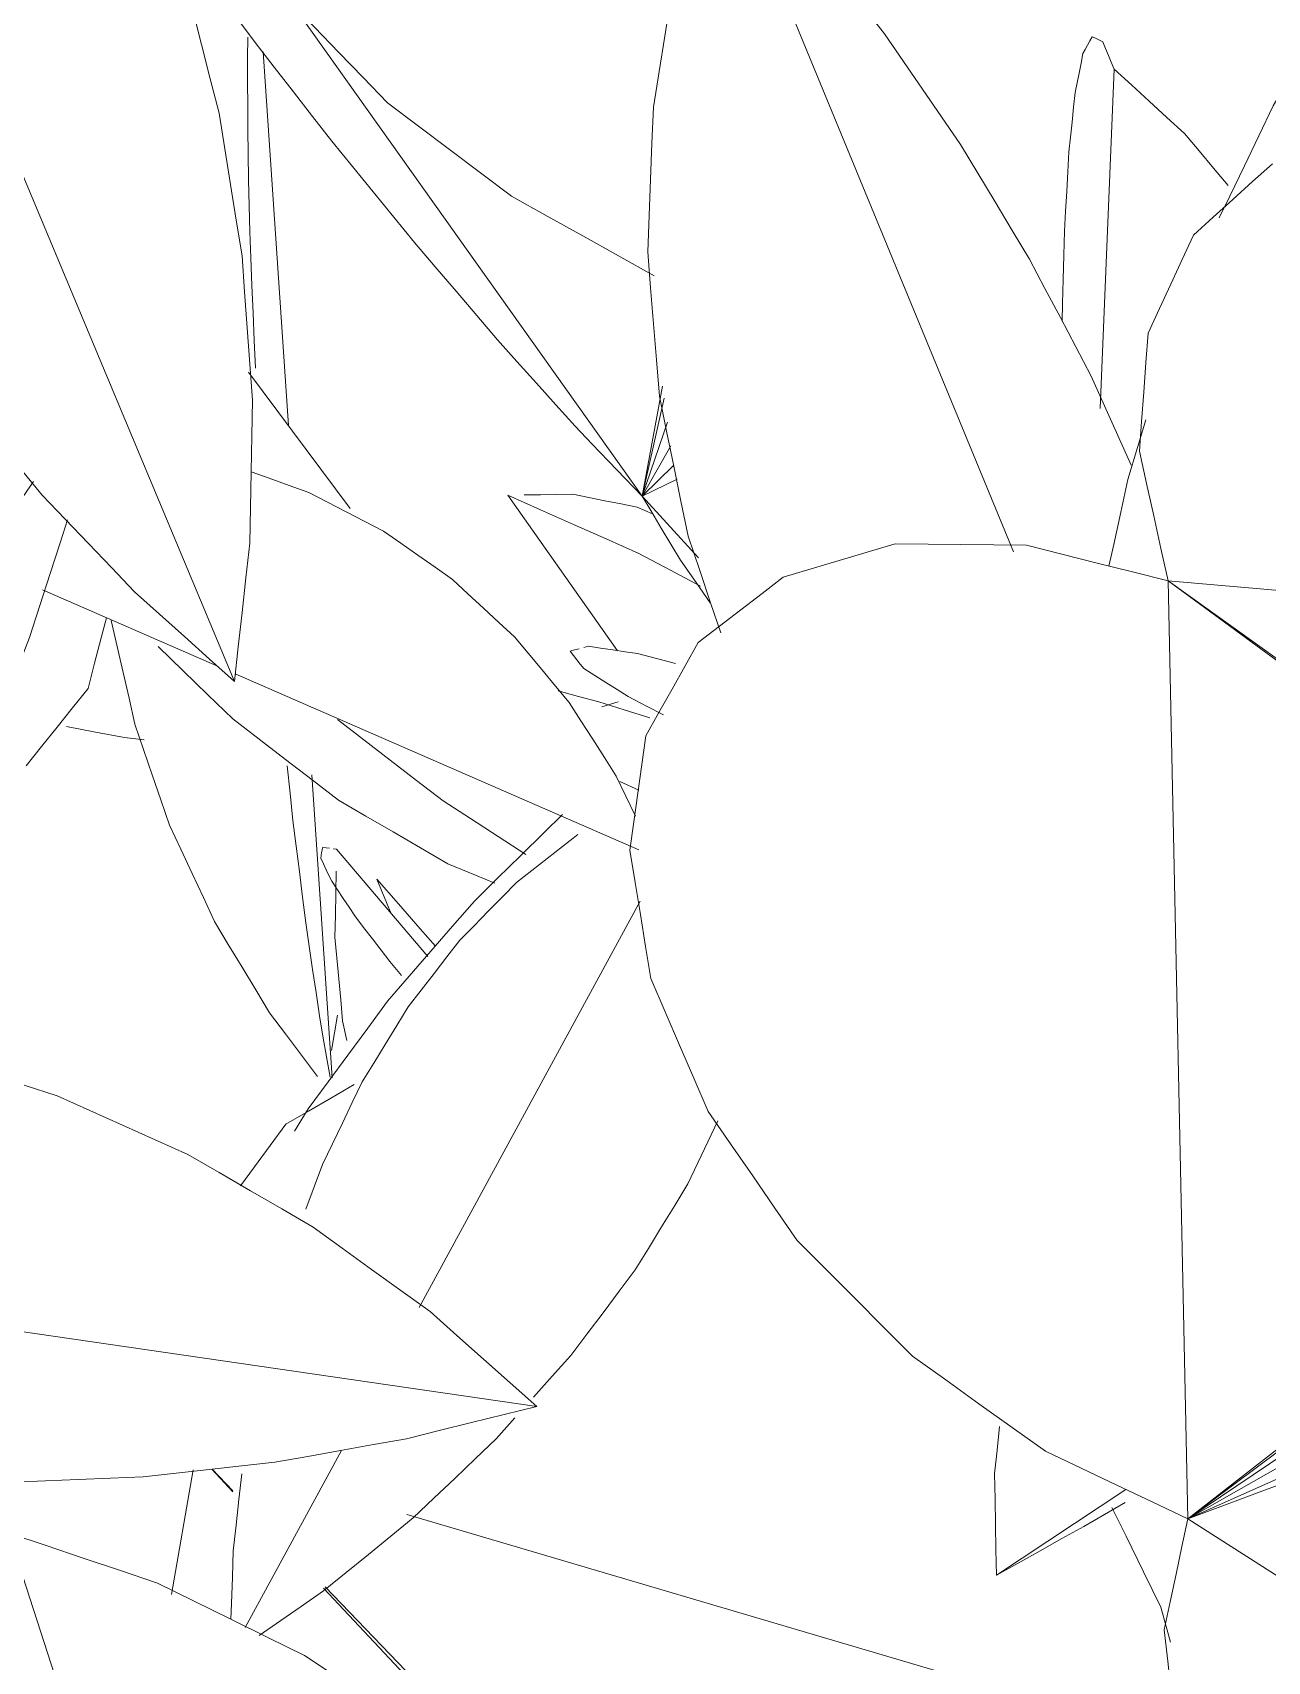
# Model space of a CAD drawing. Header units: metres. Extents: x 13.9 to 26.7, y -0.2 to 3.2.
# Drawn here: x 21.2749 to 21.3208, y 2.1219 to 2.1824 of the extents above; entities that cross this region are included whole.
import ezdxf

# ---------------------------------------------------------------- set-up
doc = ezdxf.new("R2010")
doc.units = ezdxf.units.M
doc.layers.add('Importações nas famílias', color=10, linetype='Continuous', lineweight=5)
doc.layers.add('Vegetação', color=7, linetype='Continuous', lineweight=5)

# ---------------------------------------------------------------- blocks, each defined once
blk = doc.blocks.new('Planta_pergolado_12200 - plantas pergolado_skp_Component_17-V3313-Corte 1')
at = {"layer": 'Importações nas famílias'}
for p, q in [((21.29759, 2.165155), (21.28454, 2.183514)), ((21.298345, 2.169239), (21.29759, 2.165155)), ((21.298409, 2.168792), (21.29759, 2.165155)), ((21.298535, 2.167908), (21.29759, 2.165155)), ((21.29866, 2.167024), (21.29759, 2.165155)), ((21.298767, 2.166301), (21.29759, 2.165155)), ((21.298899, 2.165783), (21.29759, 2.165155)), ((21.29759, 2.165155), (21.299689, 2.162858))]:
    blk.add_line(p, q, dxfattribs=at)
at = {"layer": 'Importações nas famílias', "flags": 128}
for points in [[(21.282386, 2.183123), (21.282596, 2.182837), (21.283206, 2.182009)], [(21.283206, 2.182009), (21.283919, 2.181093), (21.284633, 2.180177), (21.285346, 2.179261), (21.28606, 2.178344)], [(21.28606, 2.178344), (21.286828, 2.177403), (21.287596, 2.176461), (21.288365, 2.175519), (21.289133, 2.174577)], [(21.289133, 2.174577), (21.289904, 2.173673), (21.290675, 2.17277), (21.291446, 2.171867), (21.292217, 2.170963)], [(21.292217, 2.170963), (21.292938, 2.17016), (21.29366, 2.169356), (21.294381, 2.168553), (21.295102, 2.16775)], [(21.295102, 2.16775), (21.295724, 2.167101), (21.296346, 2.166453), (21.296968, 2.165804), (21.29759, 2.165155)], [(21.29759, 2.165155), (21.297947, 2.164562), (21.298305, 2.163968), (21.298662, 2.163374), (21.299019, 2.16278)], [(21.299019, 2.16278), (21.299596, 2.161953), (21.300123, 2.161196)]]:
    blk.add_lwpolyline(points, dxfattribs=at)
blk = doc.blocks.new('Planta_pergolado_12200 - plantas pergolado_skp_Component_16-V3314-Corte 1')
blk.add_blockref('Planta_pergolado_12200 - plantas pergolado_skp_Component_17-V3313-Corte 1', (0, 0))
blk = doc.blocks.new('Planta_pergolado_12200 - plantas pergolado_skp_Component_12-V3333-Corte 1')
at = {"layer": 'Importações nas famílias'}
for p, q in [((21.286107, 2.152054), (21.286239, 2.152038)), ((21.286239, 2.152038), (21.289633, 2.148055)), ((21.288643, 2.147349), (21.288217, 2.147863)), ((21.28646, 2.145659), (21.286617, 2.144926))]:
    blk.add_line(p, q, dxfattribs=at)
at = {"layer": 'Importações nas famílias', "flags": 128}
for points in [[(21.28565, 2.151702), (21.285665, 2.151802), (21.285681, 2.151902), (21.285696, 2.152002), (21.285712, 2.152102)], [(21.286055, 2.150848), (21.285953, 2.151061), (21.285852, 2.151275), (21.285751, 2.151489), (21.28565, 2.151702)], [(21.285712, 2.152102), (21.285844, 2.152086), (21.285976, 2.15207)], [(21.286223, 2.151222), (21.286208, 2.150407), (21.286192, 2.149591), (21.286176, 2.148775)], [(21.286917, 2.149558), (21.286701, 2.14988), (21.286486, 2.150203), (21.28627, 2.150525), (21.286055, 2.150848)], [(21.288217, 2.147863), (21.287892, 2.148287), (21.287567, 2.148711), (21.287242, 2.149134), (21.286917, 2.149558)], [(21.286176, 2.148775), (21.286247, 2.147996), (21.286318, 2.147217), (21.286389, 2.146438), (21.28646, 2.145659)]]:
    blk.add_lwpolyline(points, dxfattribs=at)
blk = doc.blocks.new('Planta_pergolado_12200 - plantas pergolado_skp_Component_12-V1003-Corte 1')
at = {"layer": 'Importações nas famílias'}
for p, q in [((16.603624, 2.189645), (16.603609, 2.190428)), ((16.603043, 2.189879), (16.602107, 2.175994)), ((16.601233, 2.163022), (16.600473, 2.151756))]:
    blk.add_line(p, q, dxfattribs=at)
at = {"layer": 'Importações nas famílias', "flags": 128}
for points in [[(16.603606, 2.1861), (16.603611, 2.186986), (16.603615, 2.187873), (16.60362, 2.188759), (16.603624, 2.189645)], [(16.603507, 2.182231), (16.603532, 2.183198), (16.603557, 2.184166), (16.603582, 2.185133), (16.603606, 2.1861)], [(16.603329, 2.178127), (16.603374, 2.179153), (16.603418, 2.180179), (16.603463, 2.181205), (16.603507, 2.182231)], [(16.60869, 2.168758), (16.608469, 2.167793), (16.608248, 2.166827), (16.608027, 2.165862), (16.607806, 2.164896)], [(16.607806, 2.164896), (16.607484, 2.16396), (16.607163, 2.163024), (16.606842, 2.162088), (16.60652, 2.161152)], [(16.601937, 2.161323), (16.602045, 2.162338), (16.602154, 2.163353)], [(16.601459, 2.15752), (16.601579, 2.158471), (16.601698, 2.159422), (16.601817, 2.160373), (16.601937, 2.161323)], [(16.60652, 2.161152), (16.606102, 2.160256), (16.605684, 2.159359), (16.605266, 2.158463), (16.604848, 2.157567)], [(16.604848, 2.157567), (16.604339, 2.15672), (16.603829, 2.155873), (16.603319, 2.155027), (16.602809, 2.15418)], [(16.600951, 2.154062), (16.601078, 2.154927), (16.601205, 2.155791), (16.601332, 2.156656), (16.601459, 2.15752)], [(16.600556, 2.151788), (16.600688, 2.152546), (16.60082, 2.153304), (16.600951, 2.154062)], [(16.602809, 2.15418), (16.602213, 2.153393), (16.601617, 2.152605), (16.60102, 2.151817)]]:
    blk.add_lwpolyline(points, dxfattribs=at)
blk = doc.blocks.new('Planta_pergolado_12200 - plantas pergolado_skp_Component_16-V3334-Corte 1')
at = {"extrusion": (0, 0, -1), "zscale": -0.9999999999999999}
blk.add_blockref('Planta_pergolado_12200 - plantas pergolado_skp_Component_12-V1003-Corte 1', (-37.88655, -0.008219), dxfattribs=at)
blk.add_blockref('Planta_pergolado_12200 - plantas pergolado_skp_Component_12-V3333-Corte 1', (0, 0))
blk = doc.blocks.new('Planta_pergolado_12200 - plantas pergolado_skp_Component_12-V3352-Corte 1')
at = {"layer": 'Importações nas famílias'}
for p, q in [((21.286743, 2.164693), (21.282957, 2.169767)), ((21.272353, 2.168935), (21.273055, 2.167886))]:
    blk.add_line(p, q, dxfattribs=at)
at = {"layer": 'Importações nas famílias', "flags": 128}
for points in [[(21.279604, 2.159567), (21.280529, 2.15867), (21.281454, 2.157774), (21.282379, 2.156878)], [(21.282379, 2.156878), (21.283361, 2.156124), (21.284343, 2.155371), (21.285326, 2.154617), (21.286308, 2.153864)], [(21.290191, 2.15384), (21.289211, 2.154595), (21.28823, 2.15535), (21.28725, 2.156105), (21.286269, 2.15686)], [(21.286308, 2.153864), (21.287325, 2.153271), (21.288341, 2.152678), (21.289358, 2.152086), (21.290375, 2.151493)], [(21.29327, 2.151839), (21.292244, 2.152506), (21.291218, 2.153173), (21.290191, 2.15384)], [(21.290375, 2.151493), (21.291402, 2.151075), (21.292123, 2.150781)]]:
    blk.add_lwpolyline(points, dxfattribs=at)
blk = doc.blocks.new('Planta_pergolado_12200 - plantas pergolado_skp_Component_17-V3353-Corte 1')
at = {"layer": 'Importações nas famílias', "flags": 128}
for points in [[(21.276999, 2.158013), (21.277243, 2.158951), (21.277487, 2.159888), (21.277683, 2.160638)], [(21.274698, 2.155135), (21.275273, 2.155854), (21.275849, 2.156574), (21.276424, 2.157293), (21.276999, 2.158013)]]:
    blk.add_lwpolyline(points, dxfattribs=at)
blk = doc.blocks.new('Planta_pergolado_12200 - plantas pergolado_skp_Component_16-V3354-Corte 1')
for name in ['Planta_pergolado_12200 - plantas pergolado_skp_Component_17-V3353-Corte 1', 'Planta_pergolado_12200 - plantas pergolado_skp_Component_12-V3352-Corte 1']:
    blk.add_blockref(name, (0, 0))
blk = doc.blocks.new('Planta_pergolado_12200 - plantas pergolado_skp_-V3364-Corte 1')
blk.add_blockref('Planta_pergolado_12200 - plantas pergolado_skp_Component_16-V3354-Corte 1', (0, 0))
blk = doc.blocks.new('Planta_pergolado_12200 - plantas pergolado_skp_-V3365-Corte 1')
for name in ['Planta_pergolado_12200 - plantas pergolado_skp_-V3364-Corte 1', 'Planta_pergolado_12200 - plantas pergolado_skp_Component_16-V3314-Corte 1', 'Planta_pergolado_12200 - plantas pergolado_skp_Component_16-V3334-Corte 1']:
    blk.add_blockref(name, (0, 0))
blk = doc.blocks.new('Planta_pergolado_12200 - plantas pergolado_skp_Component_12-V3411-Corte 1')
at = {"layer": 'Importações nas famílias'}
for p, q in [((21.288236, 2.149696), (21.287729, 2.150924)), ((21.286264, 2.145876), (21.286053, 2.144558))]:
    blk.add_line(p, q, dxfattribs=at)
at = {"layer": 'Importações nas famílias', "flags": 128}
blk.add_lwpolyline([(21.289916, 2.148431), (21.289345, 2.149081), (21.288537, 2.150003), (21.287729, 2.150924)], dxfattribs=at)
blk = doc.blocks.new('Planta_pergolado_12200 - plantas pergolado_skp_Component_16-V3413-Corte 1')
blk.add_blockref('Planta_pergolado_12200 - plantas pergolado_skp_Component_12-V3411-Corte 1', (0, 0))
blk = doc.blocks.new('Planta_pergolado_12200 - plantas pergolado_skp_Component_12-V1125-Corte 1')
at = {"layer": 'Importações nas famílias'}
blk.add_line((16.608199, 2.164403), (16.607461, 2.164326), dxfattribs=at)
at = {"layer": 'Importações nas famílias', "flags": 128}
blk.add_lwpolyline([(16.610347, 2.164816), (16.609273, 2.16461), (16.608199, 2.164403)], dxfattribs=at)
blk = doc.blocks.new('Planta_pergolado_12200 - plantas pergolado_skp_Component_17-V3423-Corte 1')
at = {"layer": 'Importações nas famílias'}
blk.add_line((21.296702, 2.157512), (21.296097, 2.15733), dxfattribs=at)
blk = doc.blocks.new('Planta_pergolado_12200 - plantas pergolado_skp_Component_16-V3424-Corte 1')
blk.add_blockref('Planta_pergolado_12200 - plantas pergolado_skp_Component_17-V3423-Corte 1', (0, 0))
at = {"extrusion": (0, 0, -1), "zscale": -1}
blk.add_blockref('Planta_pergolado_12200 - plantas pergolado_skp_Component_12-V1125-Corte 1', (-37.88655, -0.008219), dxfattribs=at)
blk = doc.blocks.new('Planta_pergolado_12200 - plantas pergolado_skp_-V3429-Corte 1')
for name in ['Planta_pergolado_12200 - plantas pergolado_skp_Component_16-V3413-Corte 1', 'Planta_pergolado_12200 - plantas pergolado_skp_Component_16-V3424-Corte 1']:
    blk.add_blockref(name, (0, 0))
blk = doc.blocks.new('Planta_pergolado_12200 - plantas pergolado_skp_-V3430-Corte 1')
blk.add_blockref('Planta_pergolado_12200 - plantas pergolado_skp_-V3429-Corte 1', (0, 0))
blk = doc.blocks.new('Planta_pergolado_12200 - plantas pergolado_skp_Component_12-V1249-Corte 1')
at = {"layer": 'Importações nas famílias'}
blk.add_line((16.575154, 2.171308), (16.586231, 2.198155), dxfattribs=at)
at = {"layer": 'Importações nas famílias', "flags": 128}
for points in [[(16.582998, 2.194468), (16.583806, 2.19539), (16.584614, 2.196311), (16.585423, 2.197233), (16.586231, 2.198155)], [(16.586231, 2.198155), (16.586597, 2.196893), (16.586963, 2.195631), (16.587329, 2.194369), (16.587695, 2.193107)], [(16.579952, 2.190548), (16.580714, 2.191528), (16.581475, 2.192508), (16.582236, 2.193488), (16.582998, 2.194468)], [(16.587695, 2.193107), (16.587907, 2.191788), (16.588119, 2.190469), (16.58833, 2.18915), (16.588542, 2.187831)], [(16.577129, 2.186438), (16.577835, 2.187465), (16.578541, 2.188493), (16.579246, 2.18952), (16.579952, 2.190548)], [(16.588542, 2.187831), (16.588594, 2.186486), (16.588646, 2.185141), (16.588698, 2.183796), (16.58875, 2.182451)], [(16.574559, 2.182183), (16.575202, 2.183247), (16.575844, 2.18431), (16.576486, 2.185374), (16.577129, 2.186438)], [(16.58875, 2.182451), (16.588642, 2.181112), (16.588533, 2.179772), (16.588425, 2.178433), (16.588316, 2.177094)], [(16.572271, 2.177831), (16.572843, 2.178919), (16.573415, 2.180007), (16.573987, 2.181095), (16.574559, 2.182183)], [(16.570786, 2.17453), (16.571281, 2.17563), (16.571776, 2.176731), (16.572271, 2.177831)], [(16.588316, 2.177094), (16.588049, 2.175791), (16.587783, 2.174489), (16.587516, 2.173186), (16.587249, 2.171884)], [(16.587249, 2.171884), (16.586831, 2.170649), (16.586412, 2.169414), (16.586033, 2.168296)]]:
    blk.add_lwpolyline(points, dxfattribs=at)
blk = doc.blocks.new('Planta_pergolado_12200 - plantas pergolado_skp_Component_12-V3508-Corte 1')
at = {"layer": 'Importações nas famílias'}
for p, q in [((21.273215, 2.16792), (21.272571, 2.167691)), ((21.261171, 2.145789), (21.274973, 2.165703)), ((21.248029, 2.143394), (21.24778, 2.142352)), ((21.246852, 2.135973), (21.246808, 2.135168)), ((21.248674, 2.127758), (21.252294, 2.132981)), ((21.25481, 2.131024), (21.2555, 2.131559))]:
    blk.add_line(p, q, dxfattribs=at)
at = {"layer": 'Importações nas famílias', "flags": 128}
for points in [[(21.272571, 2.167691), (21.27136, 2.167106), (21.270149, 2.16652), (21.268938, 2.165935), (21.267726, 2.165349)], [(21.267726, 2.165349), (21.266586, 2.164638), (21.265447, 2.163927), (21.264307, 2.163215), (21.263167, 2.162504)], [(21.274829, 2.159907), (21.27521, 2.161092), (21.275592, 2.162277), (21.275973, 2.163462), (21.276235, 2.164277)], [(21.263167, 2.162504), (21.262125, 2.161684), (21.261083, 2.160864), (21.260042, 2.160043), (21.259, 2.159223)], [(21.273032, 2.155308), (21.273481, 2.156458), (21.273931, 2.157607), (21.27438, 2.158757), (21.274829, 2.159907)], [(21.259, 2.159223), (21.258081, 2.158313), (21.257162, 2.157403), (21.256242, 2.156493), (21.255323, 2.155583)], [(21.255323, 2.155583), (21.254548, 2.154605), (21.253773, 2.153627), (21.252998, 2.152648), (21.252223, 2.15167)], [(21.270982, 2.150901), (21.271495, 2.152003), (21.272007, 2.153104), (21.27252, 2.154206), (21.273032, 2.155308)], [(21.252223, 2.15167), (21.251611, 2.150646), (21.250998, 2.149622), (21.250385, 2.148599), (21.249773, 2.147575)], [(21.268702, 2.146735), (21.269272, 2.147777), (21.269842, 2.148818), (21.270412, 2.14986), (21.270982, 2.150901)], [(21.249773, 2.147575), (21.249337, 2.14653), (21.248901, 2.145484), (21.248465, 2.144439), (21.248029, 2.143394)], [(21.267661, 2.145111), (21.268081, 2.145766), (21.268702, 2.146735)], [(21.246808, 2.135168), (21.246946, 2.134205), (21.247083, 2.133241), (21.247221, 2.132278), (21.247359, 2.131315)], [(21.247359, 2.131315), (21.247688, 2.130426), (21.248017, 2.129537), (21.248345, 2.128648), (21.248674, 2.127758)], [(21.25175, 2.12915), (21.252515, 2.129618), (21.25328, 2.130087), (21.254045, 2.130555), (21.25481, 2.131024)], [(21.248674, 2.127758), (21.249443, 2.128106), (21.250212, 2.128454), (21.250981, 2.128802), (21.25175, 2.12915)]]:
    blk.add_lwpolyline(points, dxfattribs=at)
blk = doc.blocks.new('Planta_pergolado_12200 - plantas pergolado_skp_Component_16-V3511-Corte 1')
at = {"extrusion": (0, 0, -1), "zscale": -1}
blk.add_blockref('Planta_pergolado_12200 - plantas pergolado_skp_Component_12-V1249-Corte 1', (-37.88655, -0.008219), dxfattribs=at)
blk.add_blockref('Planta_pergolado_12200 - plantas pergolado_skp_Component_12-V3508-Corte 1', (0, 0))
blk = doc.blocks.new('Planta_pergolado_12200 - plantas pergolado_skp_-V3517-Corte 1')
blk.add_blockref('Planta_pergolado_12200 - plantas pergolado_skp_Component_16-V3511-Corte 1', (0, 0))
blk = doc.blocks.new('Planta_pergolado_12200 - plantas pergolado_skp_-V3518-Corte 1')
blk.add_blockref('Planta_pergolado_12200 - plantas pergolado_skp_-V3517-Corte 1', (0, 0))
blk = doc.blocks.new('Planta_pergolado_12200 - plantas pergolado_skp_-V3670-Corte 1')
for name in ['Planta_pergolado_12200 - plantas pergolado_skp_-V3365-Corte 1', 'Planta_pergolado_12200 - plantas pergolado_skp_-V3518-Corte 1', 'Planta_pergolado_12200 - plantas pergolado_skp_-V3430-Corte 1']:
    blk.add_blockref(name, (0, 0))
blk = doc.blocks.new('Planta_pergolado_12200 - plantas pergolado_skp_Component_12-V1469-Corte 1')
at = {"layer": 'Importações nas famílias'}
for p, q in [((16.620713, 2.174014), (16.619037, 2.173285)), ((16.61124, 2.16989), (16.60476, 2.167068)), ((16.604081, 2.166773), (16.589076, 2.160239))]:
    blk.add_line(p, q, dxfattribs=at)
at = {"layer": 'Importações nas famílias', "flags": 128}
for points in [[(16.617337, 2.174911), (16.616496, 2.175038), (16.615654, 2.175165)], [(16.620713, 2.174014), (16.619869, 2.174239), (16.619025, 2.174463), (16.618181, 2.174687), (16.617337, 2.174911)], [(16.603493, 2.174283), (16.602821, 2.174042), (16.602081, 2.173776), (16.60134, 2.173511)], [(16.60134, 2.173511), (16.600647, 2.173152), (16.599954, 2.172793), (16.59926, 2.172435), (16.598567, 2.172076)], [(16.598567, 2.172076), (16.597928, 2.171628), (16.597289, 2.171179), (16.59665, 2.170731), (16.596012, 2.170283)], [(16.596012, 2.170283), (16.595434, 2.16975), (16.594857, 2.169217), (16.59428, 2.168685), (16.593703, 2.168152)], [(16.593703, 2.168152), (16.593194, 2.167541), (16.592685, 2.16693), (16.592175, 2.166319), (16.591666, 2.165707)], [(16.591666, 2.165707), (16.591231, 2.165024), (16.590796, 2.164341), (16.59036, 2.163659), (16.589925, 2.162976)], [(16.589925, 2.162976), (16.589568, 2.162229), (16.589211, 2.161481)]]:
    blk.add_lwpolyline(points, dxfattribs=at)
blk = doc.blocks.new('Planta_pergolado_12200 - plantas pergolado_skp_Component_12-V1471-Corte 1')
at = {"layer": 'Importações nas famílias'}
blk.add_line((16.570983, 2.136471), (16.575794, 2.133279), dxfattribs=at)
at = {"layer": 'Importações nas famílias', "flags": 128}
for points in [[(16.575861, 2.13705), (16.575767, 2.137926), (16.575672, 2.138802)], [(16.575794, 2.133279), (16.575811, 2.134222), (16.575827, 2.135165), (16.575844, 2.136108), (16.575861, 2.13705)], [(16.571001, 2.13598), (16.571773, 2.135538), (16.572545, 2.135097)], [(16.572545, 2.135097), (16.573357, 2.134642), (16.574169, 2.134188), (16.574982, 2.133733), (16.575794, 2.133279)]]:
    blk.add_lwpolyline(points, dxfattribs=at)
blk = doc.blocks.new('Planta_pergolado_12200 - plantas pergolado_skp_Component_12-V1472-Corte 1')
at = {"layer": 'Importações nas famílias'}
for p, q in [((16.597247, 2.143231), (16.589035, 2.158331)), ((16.593686, 2.139123), (16.59438, 2.138349)), ((16.603712, 2.131341), (16.600137, 2.137915))]:
    blk.add_line(p, q, dxfattribs=at)
at = {"layer": 'Importações nas famílias', "flags": 128}
for points in [[(16.593622, 2.15902), (16.593053, 2.159464), (16.592483, 2.159909), (16.591914, 2.160353), (16.591345, 2.160798)], [(16.595732, 2.156879), (16.595205, 2.157414), (16.594677, 2.157949), (16.59415, 2.158484), (16.593622, 2.15902)], [(16.597652, 2.154401), (16.597172, 2.15502), (16.596692, 2.15564), (16.596212, 2.15626), (16.595732, 2.156879)], [(16.599361, 2.151611), (16.598934, 2.152309), (16.598506, 2.153006), (16.598079, 2.153703), (16.597652, 2.154401)], [(16.600838, 2.148542), (16.600469, 2.149309), (16.600099, 2.150077), (16.59973, 2.150844), (16.599361, 2.151611)], [(16.586146, 2.150162), (16.586515, 2.149381), (16.586884, 2.148599), (16.587254, 2.147817)], [(16.601453, 2.146885), (16.601146, 2.147713), (16.600838, 2.148542)], [(16.587254, 2.147817), (16.587743, 2.147019), (16.588233, 2.146221), (16.588723, 2.145424), (16.589212, 2.144626)], [(16.589212, 2.144626), (16.589811, 2.14383), (16.590409, 2.143035), (16.591008, 2.14224), (16.591606, 2.141445)], [(16.591606, 2.141445), (16.5923, 2.140671), (16.592993, 2.139897)], [(16.59438, 2.138349), (16.595152, 2.137615), (16.595923, 2.13688), (16.596695, 2.136146), (16.597467, 2.135411)], [(16.604155, 2.134188), (16.60405, 2.135143), (16.603945, 2.136099), (16.603841, 2.137054)], [(16.597467, 2.135411), (16.5983, 2.134734), (16.599132, 2.134056), (16.599964, 2.133378), (16.600797, 2.1327)], [(16.604242, 2.131645), (16.604222, 2.132234), (16.604188, 2.133211), (16.604155, 2.134188)], [(16.600797, 2.1327), (16.60167, 2.132095), (16.602543, 2.13149), (16.603191, 2.131041)]]:
    blk.add_lwpolyline(points, dxfattribs=at)
blk = doc.blocks.new('Planta_pergolado_12200 - plantas pergolado_skp_Component_17-V1473-Corte 1')
at = {"layer": 'Importações nas famílias'}
for p, q in [((16.591127, 2.167753), (16.590956, 2.1678)), ((16.589087, 2.162445), (16.589788, 2.162773))]:
    blk.add_line(p, q, dxfattribs=at)
at = {"layer": 'Importações nas famílias', "flags": 128}
for points in [[(16.589135, 2.167522), (16.588425, 2.167341), (16.587716, 2.167159)], [(16.590956, 2.1678), (16.590501, 2.167731), (16.590046, 2.167661), (16.58959, 2.167591), (16.589135, 2.167522)], [(16.591131, 2.166973), (16.591258, 2.167133), (16.591384, 2.167293), (16.591511, 2.167453), (16.591637, 2.167613)], [(16.591637, 2.167613), (16.591467, 2.16766), (16.591297, 2.167707)], [(16.589473, 2.165924), (16.589887, 2.166186), (16.590302, 2.166448), (16.590717, 2.166711), (16.591131, 2.166973)], [(16.592082, 2.166135), (16.591327, 2.165933), (16.590572, 2.16573)], [(16.588162, 2.16525), (16.588798, 2.165577), (16.589473, 2.165924)], [(16.590572, 2.16573), (16.589623, 2.165432), (16.588674, 2.165134)]]:
    blk.add_lwpolyline(points, dxfattribs=at)
blk = doc.blocks.new('Planta_pergolado_12200 - plantas pergolado_skp_Component_16-V3671-Corte 1')
at = {"extrusion": (0, 0, -1)}
for name, zscale in [('Planta_pergolado_12200 - plantas pergolado_skp_Component_12-V1469-Corte 1', -0.9999999999999997), ('Planta_pergolado_12200 - plantas pergolado_skp_Component_17-V1473-Corte 1', -1), ('Planta_pergolado_12200 - plantas pergolado_skp_Component_12-V1472-Corte 1', -0.9999999999999996), ('Planta_pergolado_12200 - plantas pergolado_skp_Component_12-V1471-Corte 1', -0.9999999999999996)]:
    blk.add_blockref(name, (-37.88655, -0.008219), dxfattribs=dict(at, zscale=zscale))
blk = doc.blocks.new('Planta_pergolado_12200 - plantas pergolado_skp_Component_12-V3722-Corte 1')
at = {"layer": 'Importações nas famílias'}
for p, q in [((21.296677, 2.159405), (21.292599, 2.16519)), ((21.297982, 2.164494), (21.297403, 2.164745))]:
    blk.add_line(p, q, dxfattribs=at)
at = {"layer": 'Importações nas famílias', "flags": 128}
for points in [[(21.292599, 2.16519), (21.293818, 2.164649), (21.295037, 2.164108), (21.296256, 2.163567), (21.297475, 2.163026)], [(21.295019, 2.16523), (21.294414, 2.16522), (21.293809, 2.16521), (21.293204, 2.1652)], [(21.297403, 2.164745), (21.296807, 2.164866), (21.296211, 2.164987), (21.295615, 2.165109), (21.295019, 2.16523)], [(21.297475, 2.163026), (21.298619, 2.162416), (21.299763, 2.161806)]]:
    blk.add_lwpolyline(points, dxfattribs=at)
blk = doc.blocks.new('Planta_pergolado_12200 - plantas pergolado_skp_Component_12-V1558-Corte 1')
at = {"layer": 'Importações nas famílias'}
blk.add_line((16.57193, 2.176637), (16.571419, 2.189242), dxfattribs=at)
at = {"layer": 'Importações nas famílias', "flags": 128}
for points in [[(16.571419, 2.189242), (16.571525, 2.189495), (16.57163, 2.189748), (16.571736, 2.190001), (16.571842, 2.190254)], [(16.571842, 2.190254), (16.571939, 2.190302), (16.572036, 2.19035), (16.572133, 2.190398), (16.57223, 2.190446)], [(16.57223, 2.190446), (16.572316, 2.190289), (16.572402, 2.190131), (16.572488, 2.189973), (16.572574, 2.189816)], [(16.572574, 2.189816), (16.572646, 2.189456), (16.572719, 2.189096), (16.572792, 2.188736), (16.572865, 2.188376)], [(16.568799, 2.186848), (16.569454, 2.187446), (16.570109, 2.188045), (16.570764, 2.188644), (16.571419, 2.189242)], [(16.572865, 2.188376), (16.572923, 2.187823), (16.572981, 2.187269), (16.573038, 2.186716), (16.573096, 2.186162)], [(16.567179, 2.184914), (16.567719, 2.185558), (16.568259, 2.186203), (16.568799, 2.186848)], [(16.573096, 2.186162), (16.573138, 2.185428), (16.57318, 2.184694), (16.573221, 2.18396), (16.573263, 2.183226)], [(16.573263, 2.183226), (16.573288, 2.182328), (16.573312, 2.18143), (16.573337, 2.180533), (16.573354, 2.179882)]]:
    blk.add_lwpolyline(points, dxfattribs=at)
blk = doc.blocks.new('Planta_pergolado_12200 - plantas pergolado_skp_Component_17-V3726-Corte 1')
at = {"layer": 'Importações nas famílias', "flags": 128}
for points in [[(21.284515, 2.183514), (21.285417, 2.182578), (21.286319, 2.181643), (21.287221, 2.180707), (21.288123, 2.179772)], [(21.288123, 2.179772), (21.289276, 2.178905), (21.290429, 2.178038), (21.291581, 2.177171), (21.292734, 2.176304)], [(21.292734, 2.176304), (21.294059, 2.175564), (21.295385, 2.174825), (21.29671, 2.174085), (21.298035, 2.173346)]]:
    blk.add_lwpolyline(points, dxfattribs=at)
blk = doc.blocks.new('Planta_pergolado_12200 - plantas pergolado_skp_Component_16-V3727-Corte 1')
for name in ['Planta_pergolado_12200 - plantas pergolado_skp_Component_17-V3726-Corte 1', 'Planta_pergolado_12200 - plantas pergolado_skp_Component_12-V3722-Corte 1']:
    blk.add_blockref(name, (0, 0))
at = {"extrusion": (0, 0, -1), "zscale": -0.9999999999999996}
blk.add_blockref('Planta_pergolado_12200 - plantas pergolado_skp_Component_12-V1558-Corte 1', (-37.88655, -0.008219), dxfattribs=at)
blk = doc.blocks.new('Planta_pergolado_12200 - plantas pergolado_skp_-V3748-Corte 1')
blk.add_blockref('Planta_pergolado_12200 - plantas pergolado_skp_Component_16-V3727-Corte 1', (0, 0))
blk = doc.blocks.new('Planta_pergolado_12200 - plantas pergolado_skp_-V3749-Corte 1')
for name in ['Planta_pergolado_12200 - plantas pergolado_skp_-V3748-Corte 1', 'Planta_pergolado_12200 - plantas pergolado_skp_Component_16-V3671-Corte 1']:
    blk.add_blockref(name, (0, 0))
blk = doc.blocks.new('Planta_pergolado_12200 - plantas pergolado_skp_-V4052-Corte 1')
blk.add_blockref('Planta_pergolado_12200 - plantas pergolado_skp_-V3749-Corte 1', (0, 0))
blk = doc.blocks.new('Planta_pergolado_12200 - plantas pergolado_skp_Component_17-V4110-Corte 1')
at = {"layer": 'Importações nas famílias'}
blk.add_line((21.274055, 2.126627), (21.279709, 2.109122), dxfattribs=at)
at = {"layer": 'Importações nas famílias', "flags": 128}
for points in [[(21.279581, 2.124772), (21.2782, 2.125236), (21.276818, 2.1257), (21.275437, 2.126164), (21.274055, 2.126627)], [(21.285041, 2.12208), (21.283676, 2.122753), (21.282311, 2.123426), (21.280946, 2.124099), (21.279581, 2.124772)], [(21.290064, 2.118735), (21.288808, 2.119571), (21.287553, 2.120408), (21.286297, 2.121244), (21.285041, 2.12208)]]:
    blk.add_lwpolyline(points, dxfattribs=at)
blk = doc.blocks.new('Planta_pergolado_12200 - plantas pergolado_skp_Component_16-V4111-Corte 1')
blk.add_blockref('Planta_pergolado_12200 - plantas pergolado_skp_Component_17-V4110-Corte 1', (0, 0))
blk = doc.blocks.new('Planta_pergolado_12200 - plantas pergolado_skp_-V4135-Corte 1')
blk.add_blockref('Planta_pergolado_12200 - plantas pergolado_skp_Component_16-V4111-Corte 1', (0, 0))
blk = doc.blocks.new('Planta_pergolado_12200 - plantas pergolado_skp_-V4136-Corte 1')
blk.add_blockref('Planta_pergolado_12200 - plantas pergolado_skp_-V4135-Corte 1', (0, 0))
blk = doc.blocks.new('Planta_pergolado_12200 - plantas pergolado_skp_Component_12-V2270-Corte 1')
at = {"layer": 'Importações nas famílias'}
blk.add_line((16.601368, 2.150611), (16.601884, 2.149785), dxfattribs=at)
at = {"layer": 'Importações nas famílias', "flags": 128}
for points in [[(16.59192, 2.161542), (16.592597, 2.160877), (16.593463, 2.160027), (16.594329, 2.159176), (16.595194, 2.158326)], [(16.595194, 2.158326), (16.596, 2.157396), (16.596806, 2.156467), (16.597612, 2.155537), (16.598418, 2.154607)], [(16.598418, 2.154607), (16.599156, 2.153608), (16.599893, 2.152609), (16.60063, 2.15161), (16.601368, 2.150611)]]:
    blk.add_lwpolyline(points, dxfattribs=at)
blk = doc.blocks.new('Planta_pergolado_12200 - plantas pergolado_skp_Component_17-V4186-Corte 1')
at = {"layer": 'Importações nas famílias'}
for p, q in [((21.2809, 2.128983), (21.280099, 2.124342)), ((21.282386, 2.128159), (21.281594, 2.129002)), ((21.281606, 2.129003), (21.282386, 2.128193)), ((21.314994, 2.119609), (21.288851, 2.127313)), ((21.293764, 2.116046), (21.285747, 2.12458)), ((21.285812, 2.124629), (21.293987, 2.116125)), ((21.316874, 2.123879), (21.317226, 2.122569))]:
    blk.add_line(p, q, dxfattribs=at)
at = {"layer": 'Importações nas famílias', "flags": 128}
for points in [[(21.284351, 2.141818), (21.285197, 2.14231), (21.286043, 2.142801), (21.286889, 2.143292)], [(21.282664, 2.139534), (21.28318, 2.140233), (21.283766, 2.141026), (21.284351, 2.141818)], [(21.315054, 2.127581), (21.315582, 2.126507), (21.316228, 2.125193), (21.316874, 2.123879)]]:
    blk.add_lwpolyline(points, dxfattribs=at)
blk = doc.blocks.new('Planta_pergolado_12200 - plantas pergolado_skp_Component_16-V4187-Corte 1')
at = {"extrusion": (0, 0, -1), "zscale": -1}
blk.add_blockref('Planta_pergolado_12200 - plantas pergolado_skp_Component_12-V2270-Corte 1', (-37.88655, -0.008219), dxfattribs=at)
blk.add_blockref('Planta_pergolado_12200 - plantas pergolado_skp_Component_17-V4186-Corte 1', (0, 0))
blk = doc.blocks.new('Planta_pergolado_12200 - plantas pergolado_skp_-V4198-Corte 1')
blk.add_blockref('Planta_pergolado_12200 - plantas pergolado_skp_Component_16-V4187-Corte 1', (0, 0))
blk = doc.blocks.new('Planta_pergolado_12200 - plantas pergolado_skp_-V4199-Corte 1')
blk.add_blockref('Planta_pergolado_12200 - plantas pergolado_skp_-V4198-Corte 1', (0, 0))
blk = doc.blocks.new('Planta_pergolado_12200 - plantas pergolado_skp_Component_12-V1766-Corte 1')
at = {"layer": 'Importações nas famílias'}
blk.add_line((16.607018, 2.230387), (16.556613, 2.225751), dxfattribs=at)
at = {"layer": 'Importações nas famílias', "flags": 128}
for points in [[(16.575012, 2.236341), (16.576263, 2.236679), (16.577513, 2.237018), (16.578764, 2.237356), (16.580014, 2.237695)], [(16.570057, 2.234418), (16.571296, 2.234899), (16.572535, 2.235379), (16.573774, 2.23586), (16.575012, 2.236341)], [(16.565265, 2.231972), (16.566463, 2.232584), (16.567661, 2.233195), (16.568859, 2.233807), (16.570057, 2.234418)], [(16.560748, 2.229061), (16.561878, 2.229788), (16.563007, 2.230516), (16.564136, 2.231244), (16.565265, 2.231972)], [(16.556613, 2.225751), (16.557647, 2.226578), (16.558681, 2.227406), (16.559715, 2.228233), (16.560748, 2.229061)], [(16.561384, 2.2243), (16.560191, 2.224663), (16.558999, 2.225026), (16.557806, 2.225388), (16.556613, 2.225751)], [(16.566225, 2.223169), (16.565014, 2.223452), (16.563804, 2.223735), (16.562594, 2.224017), (16.561384, 2.2243)], [(16.571081, 2.222372), (16.569867, 2.222571), (16.568653, 2.222771), (16.567439, 2.22297), (16.566225, 2.223169)], [(16.5759, 2.221916), (16.574696, 2.22203), (16.573491, 2.222144), (16.572286, 2.222258), (16.571081, 2.222372)]]:
    blk.add_lwpolyline(points, dxfattribs=at)
blk = doc.blocks.new('Planta_pergolado_12200 - plantas pergolado_skp_Component_12-V2361-Corte 1')
at = {"layer": 'Importações nas famílias'}
blk.add_line((16.624023, 2.214092), (16.604113, 2.166487), dxfattribs=at)
at = {"layer": 'Importações nas famílias', "flags": 128}
for points in [[(16.620902, 2.213134), (16.621682, 2.213374), (16.622462, 2.213613), (16.623243, 2.213853), (16.624023, 2.214092)], [(16.624023, 2.214092), (16.624208, 2.213151), (16.624393, 2.21221), (16.624578, 2.211269), (16.624763, 2.210327)], [(16.61785, 2.211381), (16.618613, 2.211819), (16.619376, 2.212257), (16.620139, 2.212696), (16.620902, 2.213134)], [(16.614938, 2.208873), (16.615666, 2.2095), (16.616394, 2.210127), (16.617122, 2.210754), (16.61785, 2.211381)], [(16.624763, 2.210327), (16.624833, 2.209339), (16.624902, 2.20835), (16.624971, 2.207362), (16.62504, 2.206374)], [(16.612236, 2.205669), (16.612912, 2.20647), (16.613587, 2.207271), (16.614263, 2.208072), (16.614938, 2.208873)], [(16.62504, 2.206374), (16.624992, 2.205349), (16.624945, 2.204324), (16.624897, 2.203299), (16.624849, 2.202274)], [(16.609806, 2.201845), (16.610414, 2.202801), (16.611021, 2.203757), (16.611629, 2.204713), (16.612236, 2.205669)], [(16.607706, 2.19749), (16.608231, 2.198578), (16.608756, 2.199667), (16.609281, 2.200756), (16.609806, 2.201845)], [(16.624849, 2.202274), (16.624686, 2.201225), (16.624522, 2.200175), (16.624358, 2.199125), (16.624194, 2.198076)], [(16.624194, 2.198076), (16.623916, 2.197013), (16.623638, 2.19595), (16.623359, 2.194887), (16.623081, 2.193824)], [(16.605984, 2.192706), (16.606414, 2.193902), (16.606845, 2.195098), (16.607275, 2.196294), (16.607706, 2.19749)], [(16.623081, 2.193824), (16.622692, 2.19276), (16.622302, 2.191695), (16.621913, 2.190631), (16.621523, 2.189566)], [(16.604681, 2.187606), (16.605007, 2.188881), (16.605333, 2.190156), (16.605658, 2.191431), (16.605984, 2.192706)], [(16.621523, 2.189566), (16.621027, 2.188512), (16.62053, 2.187458), (16.620034, 2.186404), (16.619537, 2.18535)], [(16.603829, 2.182309), (16.604042, 2.183633), (16.604255, 2.184958), (16.604468, 2.186282), (16.604681, 2.187606)], [(16.619537, 2.18535), (16.618939, 2.184318), (16.618341, 2.183286), (16.617743, 2.182255), (16.617145, 2.181223)], [(16.603445, 2.17694), (16.603541, 2.178282), (16.603637, 2.179625), (16.603733, 2.180967), (16.603829, 2.182309)], [(16.617145, 2.181223), (16.616453, 2.180224), (16.61576, 2.179226), (16.615067, 2.178227), (16.614374, 2.177229)], [(16.603541, 2.171624), (16.603517, 2.172953), (16.603493, 2.174282), (16.603469, 2.175611), (16.603445, 2.17694)], [(16.614374, 2.177229), (16.613595, 2.176275), (16.612815, 2.175322), (16.612035, 2.174368), (16.611255, 2.173414)], [(16.611255, 2.173414), (16.610397, 2.172516), (16.609538, 2.171617), (16.60868, 2.170719), (16.607822, 2.16982)], [(16.604113, 2.166487), (16.60397, 2.167771), (16.603827, 2.169056), (16.603684, 2.17034), (16.603541, 2.171624)], [(16.607822, 2.16982), (16.606895, 2.168987), (16.605967, 2.168154), (16.60504, 2.16732), (16.604113, 2.166487)]]:
    blk.add_lwpolyline(points, dxfattribs=at)
blk = doc.blocks.new('Planta_pergolado_12200 - plantas pergolado_skp_Component_12-V1763-Corte 1')
at = {"layer": 'Importações nas famílias'}
blk.add_line((16.623013, 2.433243), (16.636615, 2.409342), dxfattribs=at)
at = {"layer": 'Importações nas famílias', "flags": 128}
for points in [[(16.622144, 2.429448), (16.622361, 2.430396), (16.622578, 2.431345), (16.622796, 2.432294), (16.623013, 2.433243)], [(16.623013, 2.433243), (16.62392, 2.432693), (16.624827, 2.432143), (16.625735, 2.431594), (16.626642, 2.431044)], [(16.626642, 2.431044), (16.627514, 2.430382), (16.628387, 2.42972), (16.629259, 2.429058), (16.630131, 2.428396)], [(16.621936, 2.425277), (16.621988, 2.426319), (16.62204, 2.427362), (16.622092, 2.428405), (16.622144, 2.429448)], [(16.630131, 2.428396), (16.630959, 2.427629), (16.631787, 2.426863), (16.632614, 2.426096), (16.633442, 2.425329)], [(16.622394, 2.420828), (16.62228, 2.42194), (16.622165, 2.423052), (16.622051, 2.424164), (16.621936, 2.425277)], [(16.633442, 2.425329), (16.634216, 2.424466), (16.634989, 2.423603), (16.635763, 2.42274), (16.636537, 2.421877)], [(16.636537, 2.421877), (16.637248, 2.420927), (16.63796, 2.419978), (16.638671, 2.419028), (16.639382, 2.418078)], [(16.623508, 2.416206), (16.623229, 2.417361), (16.622951, 2.418517), (16.622673, 2.419672), (16.622394, 2.420828)], [(16.639382, 2.418078), (16.640023, 2.417053), (16.640664, 2.416027), (16.641305, 2.415001), (16.641946, 2.413975)], [(16.625251, 2.411519), (16.624815, 2.412691), (16.624379, 2.413862), (16.623944, 2.415034), (16.623508, 2.416206)], [(16.641946, 2.413975), (16.64251, 2.412885), (16.643073, 2.411794), (16.643637, 2.410704), (16.6442, 2.409613)], [(16.626999, 2.408038), (16.626416, 2.409198), (16.625833, 2.410358), (16.625251, 2.411519)], [(16.6442, 2.409613), (16.64468, 2.40847), (16.645159, 2.407327), (16.645639, 2.406183), (16.645989, 2.40535)], [(16.648317, 2.397721), (16.648573, 2.396678), (16.648871, 2.395469)], [(16.648871, 2.395469), (16.649071, 2.394245), (16.649272, 2.393022), (16.649404, 2.392218)]]:
    blk.add_lwpolyline(points, dxfattribs=at)
blk = doc.blocks.new('Planta_pergolado_12200 - plantas pergolado_skp_Component_17-V4260-Corte 1')
at = {"layer": 'Importações nas famílias'}
for p, q in [((21.317136, 2.162006), (21.317872, 2.127157)), ((21.340574, 2.144835), (21.317136, 2.162006)), ((21.317136, 2.162006), (21.34088, 2.145035)), ((21.355663, 2.158671), (21.317136, 2.162006)), ((21.317872, 2.127157), (21.340574, 2.144835)), ((21.317872, 2.127157), (21.33958, 2.143359)), ((21.339186, 2.141502), (21.317872, 2.127157)), ((21.339417, 2.139388), (21.317872, 2.127157)), ((21.340259, 2.137163), (21.317872, 2.127157)), ((21.341094, 2.135853), (21.317872, 2.127157)), ((21.356854, 2.102284), (21.317872, 2.127157))]:
    blk.add_line(p, q, dxfattribs=at)
at = {"layer": 'Importações nas famílias', "flags": 128}
for points in [[(21.318079, 2.174856), (21.318813, 2.175519), (21.319546, 2.176182), (21.320279, 2.176845), (21.321013, 2.177508)], [(21.316394, 2.171214), (21.316816, 2.172124), (21.317237, 2.173035), (21.317658, 2.173945), (21.318079, 2.174856)], [(21.316073, 2.166831), (21.316153, 2.167927), (21.316234, 2.169023), (21.316314, 2.170118), (21.316394, 2.171214)], [(21.317136, 2.162006), (21.316871, 2.163212), (21.316605, 2.164419), (21.316339, 2.165625), (21.316073, 2.166831)], [(21.302838, 2.162145), (21.303878, 2.162454), (21.304918, 2.162762), (21.305958, 2.16307), (21.306999, 2.163379)], [(21.306999, 2.163379), (21.308218, 2.163367), (21.309437, 2.163355), (21.310657, 2.163343), (21.311876, 2.163331)], [(21.311876, 2.163331), (21.313191, 2.163), (21.314506, 2.162669), (21.315821, 2.162337), (21.317136, 2.162006)], [(21.299676, 2.159715), (21.300466, 2.160322), (21.301257, 2.16093), (21.302047, 2.161538), (21.302838, 2.162145)], [(21.297729, 2.156253), (21.298216, 2.157119), (21.298703, 2.157984), (21.299189, 2.158849), (21.299676, 2.159715)], [(21.29713, 2.151996), (21.29728, 2.15306), (21.29743, 2.154125), (21.29758, 2.155189), (21.297729, 2.156253)], [(21.29792, 2.147233), (21.297722, 2.148424), (21.297525, 2.149615), (21.297328, 2.150805), (21.29713, 2.151996)], [(21.300044, 2.14229), (21.299513, 2.143526), (21.298982, 2.144762), (21.298451, 2.145998), (21.29792, 2.147233)], [(21.303358, 2.137503), (21.302529, 2.1387), (21.301701, 2.139897), (21.300872, 2.141093), (21.300044, 2.14229)], [(21.307636, 2.133198), (21.306566, 2.134275), (21.305497, 2.135351), (21.304427, 2.136427), (21.303358, 2.137503)], [(21.312587, 2.129669), (21.311349, 2.130552), (21.310111, 2.131434), (21.308874, 2.132316), (21.307636, 2.133198)], [(21.317872, 2.127157), (21.316551, 2.127785), (21.315229, 2.128413), (21.313908, 2.129041), (21.312587, 2.129669)], [(21.316997, 2.123037), (21.317216, 2.124067), (21.317435, 2.125097), (21.317654, 2.126127), (21.317872, 2.127157)], [(21.317511, 2.11835), (21.317382, 2.119522), (21.317254, 2.120693), (21.317126, 2.121865), (21.316997, 2.123037)]]:
    blk.add_lwpolyline(points, dxfattribs=at)
blk = doc.blocks.new('Planta_pergolado_12200 - plantas pergolado_skp_Component_16-V4261-Corte 1')
at = {"extrusion": (0, 0, -1), "zscale": -0.9999999999999994}
blk.add_blockref('Planta_pergolado_12200 - plantas pergolado_skp_Component_12-V2361-Corte 1', (-37.88655, -0.008219), dxfattribs=at)
at = {"extrusion": (0, 0, -1), "rotation": 2.999999999999923}
for name, p, zscale in [('Planta_pergolado_12200 - plantas pergolado_skp_Component_12-V1763-Corte 1', (-37.81633, -1.097744), -0.9999999999999996), ('Planta_pergolado_12200 - plantas pergolado_skp_Component_12-V1766-Corte 1', (-37.71111, -0.957873), -0.999999999999999)]:
    blk.add_blockref(name, p, dxfattribs=dict(at, zscale=zscale))
blk.add_blockref('Planta_pergolado_12200 - plantas pergolado_skp_Component_17-V4260-Corte 1', (0, 0))
blk = doc.blocks.new('Planta_pergolado_12200 - plantas pergolado_skp_-V4276-Corte 1')
blk.add_blockref('Planta_pergolado_12200 - plantas pergolado_skp_Component_16-V4261-Corte 1', (0, 0))
blk = doc.blocks.new('Planta_pergolado_12200 - plantas pergolado_skp_-V4277-Corte 1')
blk.add_blockref('Planta_pergolado_12200 - plantas pergolado_skp_-V4276-Corte 1', (0, 0))
blk = doc.blocks.new('Planta_pergolado_12200 - plantas pergolado_skp_-V4406-Corte 1')
for name in ['Planta_pergolado_12200 - plantas pergolado_skp_-V4199-Corte 1', 'Planta_pergolado_12200 - plantas pergolado_skp_-V4136-Corte 1', 'Planta_pergolado_12200 - plantas pergolado_skp_-V4277-Corte 1']:
    blk.add_blockref(name, (0, 0))
blk = doc.blocks.new('Planta_pergolado_12200 - Planta_pergolado_12200-3075656-Corte 1')
for name in ['Planta_pergolado_12200 - plantas pergolado_skp_-V4052-Corte 1', 'Planta_pergolado_12200 - plantas pergolado_skp_-V4406-Corte 1', 'Planta_pergolado_12200 - plantas pergolado_skp_-V3670-Corte 1']:
    blk.add_blockref(name, (0, 0))

msp = doc.modelspace()

# ---------------------------------------------------------------- block references
at = {"layer": 'Vegetação', "color": 10}
msp.add_blockref('Planta_pergolado_12200 - Planta_pergolado_12200-3075656-Corte 1', (0, 0), dxfattribs=at)

doc.saveas('drawing.dxf')
